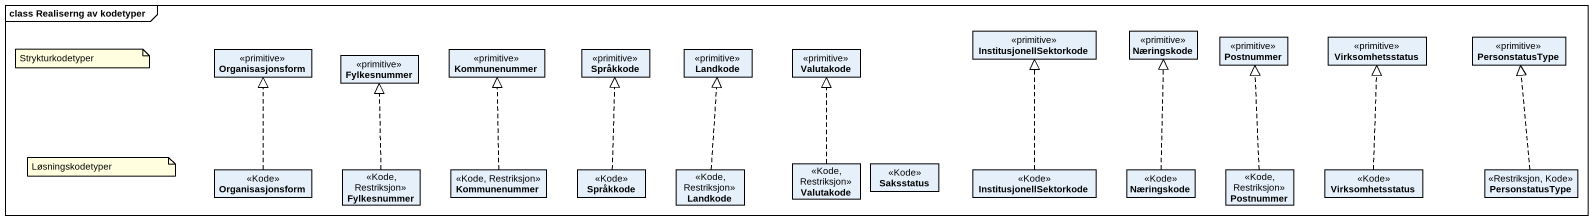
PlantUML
@startuml
mainframe class Realiserng av kodetyper
hide circle
hide empty members
class InstitusjonellSektorkode <<primitive>>
class Næringskode <<primitive>>
class Postnummer <<primitive>>
class Virksomhetsstatus <<primitive>>
class PersonstatusType <<primitive>>
class Organisasjonsform <<primitive>>
class Fylkesnummer <<primitive>>
class Kommunenummer <<primitive>>
class Språkkode <<primitive>>
class Landkode <<primitive>>
class Valutakode <<primitive>>
class "Organisasjonsform" as Organisasjonsform_2 <<Kode>>
class "Fylkesnummer" as Fylkesnummer_2 <<Kode, Restriksjon>>
class "Kommunenummer" as Kommunenummer_2 <<Kode, Restriksjon>>
class "Språkkode" as Språkkode_2 <<Kode>>
class "Landkode" as Landkode_2 <<Kode, Restriksjon>>
class "Valutakode" as Valutakode_2 <<Kode, Restriksjon>>
class Saksstatus <<Kode>>
class "InstitusjonellSektorkode" as InstitusjonellSektorkode_2 <<Kode>>
class "Næringskode" as Næringskode_2 <<Kode>>
class "Postnummer" as Postnummer_2 <<Kode, Restriksjon>>
class "Virksomhetsstatus" as Virksomhetsstatus_2 <<Kode>>
class "PersonstatusType" as PersonstatusType_2 <<Restriksjon, Kode>>
Organisasjonsform_2 .up.|> Organisasjonsform
Fylkesnummer_2 .up.|> Fylkesnummer
Kommunenummer_2 .up.|> Kommunenummer
Språkkode_2 .up.|> Språkkode
Landkode_2 .up.|> Landkode
Valutakode_2 .up.|> Valutakode
InstitusjonellSektorkode_2 .up.|> InstitusjonellSektorkode
Næringskode_2 .up.|> Næringskode
Postnummer_2 .up.|> Postnummer
Virksomhetsstatus_2 .up.|> Virksomhetsstatus
PersonstatusType_2 .up.|> PersonstatusType
note as N1
  Strykturkodetyper
end note
note as N2
  Løsningskodetyper
end note
@enduml
